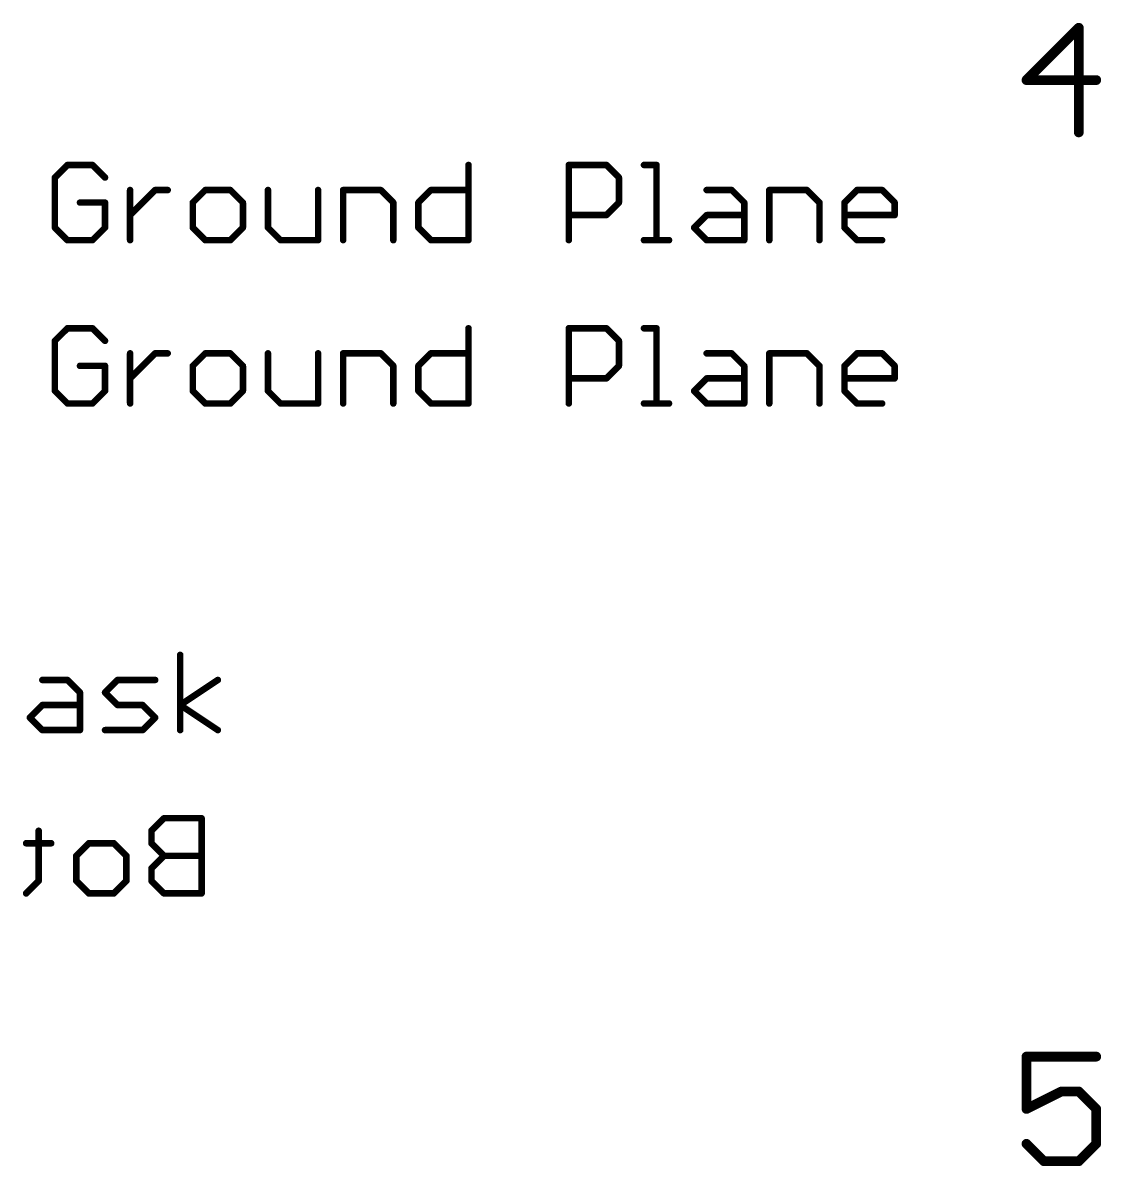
# Model space of a CAD drawing. Extents: x -1.41 to 8.41, y -3.01 to 3.01.
# Drawn here: x 1.189 to 1.849, y -0.965 to -0.265 of the extents above; entities that cross this region are included whole.
import ezdxf

# ---------------------------------------------------------------- set-up
doc = ezdxf.new("R2010")
doc.units = 0
for name, color, linetype in [('15', 6, 'CONTINUOUS'), ('2', 4, 'CONTINUOUS'), ('26', 53, 'CONTINUOUS'), ('30', 253, 'CONTINUOUS'), ('52', 253, 'CONTINUOUS')]:
    doc.layers.add(name, color=color, linetype=linetype)

msp = doc.modelspace()

# ---------------------------------------------------------------- linework, layer by layer
at = {"layer": '15', "const_width": 0.004}
for points in [[(1.215856, -0.451961), (1.208183, -0.459634)], [(1.231203, -0.451961), (1.215856, -0.451961)], [(1.238876, -0.459634), (1.231203, -0.451961)], [(1.461399, -0.451961), (1.461399, -0.498)], [(1.522785, -0.498), (1.522785, -0.451961)], [(1.522785, -0.451961), (1.545804, -0.451961)], [(1.545804, -0.451961), (1.553478, -0.459634)], [(1.568824, -0.451961), (1.576497, -0.451961)], [(1.576497, -0.451961), (1.576497, -0.498)], [(1.208183, -0.459634), (1.208183, -0.490327)], [(1.553478, -0.459634), (1.553478, -0.47498)], [(1.254223, -0.498), (1.254223, -0.467307)], [(1.254223, -0.482654), (1.269569, -0.467307)], [(1.269569, -0.467307), (1.277242, -0.467307)], [(1.300262, -0.467307), (1.292589, -0.47498)], [(1.315608, -0.467307), (1.300262, -0.467307)], [(1.323281, -0.47498), (1.315608, -0.467307)], [(1.338628, -0.467307), (1.338628, -0.490327)], [(1.369321, -0.498), (1.369321, -0.467307)], [(1.384667, -0.498), (1.384667, -0.467307)], [(1.384667, -0.467307), (1.407687, -0.467307)], [(1.407687, -0.467307), (1.41536, -0.47498)], [(1.430706, -0.47498), (1.438379, -0.467307)], [(1.438379, -0.467307), (1.461399, -0.467307)], [(1.60719, -0.467307), (1.622536, -0.467307)], [(1.622536, -0.467307), (1.63021, -0.47498)], [(1.645556, -0.498), (1.645556, -0.467307)], [(1.645556, -0.467307), (1.668576, -0.467307)], [(1.668576, -0.467307), (1.676249, -0.47498)], [(1.691595, -0.47498), (1.699268, -0.467307)], [(1.699268, -0.467307), (1.714615, -0.467307)], [(1.714615, -0.467307), (1.722288, -0.47498)], [(1.238876, -0.47498), (1.22353, -0.47498)], [(1.238876, -0.490327), (1.238876, -0.47498)], [(1.292589, -0.47498), (1.292589, -0.490327)], [(1.323281, -0.490327), (1.323281, -0.47498)], [(1.41536, -0.47498), (1.41536, -0.498)], [(1.430706, -0.490327), (1.430706, -0.47498)], [(1.553478, -0.47498), (1.545804, -0.482654)], [(1.63021, -0.47498), (1.63021, -0.498)], [(1.676249, -0.47498), (1.676249, -0.498)], [(1.691595, -0.490327), (1.691595, -0.47498)], [(1.722288, -0.47498), (1.722288, -0.482654)], [(1.545804, -0.482654), (1.522785, -0.482654)], [(1.599517, -0.490327), (1.60719, -0.482654)], [(1.60719, -0.482654), (1.63021, -0.482654)], [(1.722288, -0.482654), (1.691595, -0.482654)], [(1.208183, -0.490327), (1.215856, -0.498)], [(1.231203, -0.498), (1.238876, -0.490327)], [(1.292589, -0.490327), (1.300262, -0.498)], [(1.315608, -0.498), (1.323281, -0.490327)], [(1.338628, -0.490327), (1.346301, -0.498)], [(1.438379, -0.498), (1.430706, -0.490327)], [(1.60719, -0.498), (1.599517, -0.490327)], [(1.699268, -0.498), (1.691595, -0.490327)], [(1.215856, -0.498), (1.231203, -0.498)], [(1.300262, -0.498), (1.315608, -0.498)], [(1.346301, -0.498), (1.369321, -0.498)], [(1.461399, -0.498), (1.438379, -0.498)], [(1.568824, -0.498), (1.58417, -0.498)], [(1.63021, -0.498), (1.60719, -0.498)], [(1.714615, -0.498), (1.699268, -0.498)]]:
    msp.add_lwpolyline(points, dxfattribs=at)
at = {"layer": '15', "const_width": 0.002}
for points in [[(1.215856, -0.450961, 1), (1.215856, -0.452961)], [(1.216564, -0.452668, 1), (1.215149, -0.451254)], [(1.23191, -0.451254, 1), (1.230496, -0.452668)], [(1.231203, -0.452961, 1), (1.231203, -0.450961)], [(1.462399, -0.451961, 1), (1.460399, -0.451961)], [(1.523785, -0.451961, 1), (1.521785, -0.451961)], [(1.522785, -0.450961, 1), (1.522785, -0.452961)], [(1.546511, -0.451254, 1), (1.545097, -0.452668)], [(1.545804, -0.452961, 1), (1.545804, -0.450961)], [(1.568824, -0.450961, 1), (1.568824, -0.452961)], [(1.577497, -0.451961, 1), (1.575497, -0.451961)], [(1.576497, -0.452961, 1), (1.576497, -0.450961)], [(1.209183, -0.459634, 1), (1.207183, -0.459634)], [(1.207476, -0.458927, 1), (1.20889, -0.460341)], [(1.238169, -0.460341, 1), (1.239583, -0.458927)], [(1.554478, -0.459634, 1), (1.552478, -0.459634)], [(1.552771, -0.460341, 1), (1.554185, -0.458927)], [(1.255223, -0.467307, 1), (1.253223, -0.467307)], [(1.269569, -0.466307, 1), (1.269569, -0.468307)], [(1.270276, -0.468014, 1), (1.268862, -0.4666)], [(1.277242, -0.468307, 1), (1.277242, -0.466307)], [(1.300262, -0.466307, 1), (1.300262, -0.468307)], [(1.300969, -0.468014, 1), (1.299555, -0.4666)], [(1.316315, -0.4666, 1), (1.314901, -0.468014)], [(1.315608, -0.468307, 1), (1.315608, -0.466307)], [(1.339628, -0.467307, 1), (1.337628, -0.467307)], [(1.370321, -0.467307, 1), (1.368321, -0.467307)], [(1.385667, -0.467307, 1), (1.383667, -0.467307)], [(1.384667, -0.466307, 1), (1.384667, -0.468307)], [(1.408394, -0.4666, 1), (1.40698, -0.468014)], [(1.407687, -0.468307, 1), (1.407687, -0.466307)], [(1.438379, -0.466307, 1), (1.438379, -0.468307)], [(1.439087, -0.468014, 1), (1.437672, -0.4666)], [(1.461399, -0.468307, 1), (1.461399, -0.466307)], [(1.60719, -0.466307, 1), (1.60719, -0.468307)], [(1.623244, -0.4666, 1), (1.621829, -0.468014)], [(1.622536, -0.468307, 1), (1.622536, -0.466307)], [(1.646556, -0.467307, 1), (1.644556, -0.467307)], [(1.645556, -0.466307, 1), (1.645556, -0.468307)], [(1.669283, -0.4666, 1), (1.667869, -0.468014)], [(1.668576, -0.468307, 1), (1.668576, -0.466307)], [(1.699268, -0.466307, 1), (1.699268, -0.468307)], [(1.699976, -0.468014, 1), (1.698561, -0.4666)], [(1.715322, -0.4666, 1), (1.713908, -0.468014)], [(1.714615, -0.468307, 1), (1.714615, -0.466307)], [(1.22353, -0.47398, 1), (1.22353, -0.47598)], [(1.239876, -0.47498, 1), (1.237876, -0.47498)], [(1.238876, -0.47598, 1), (1.238876, -0.47398)], [(1.291881, -0.474273, 1), (1.293296, -0.475688)], [(1.293589, -0.47498, 1), (1.291589, -0.47498)], [(1.324281, -0.47498, 1), (1.322281, -0.47498)], [(1.322574, -0.475688, 1), (1.323988, -0.474273)], [(1.41636, -0.47498, 1), (1.41436, -0.47498)], [(1.414653, -0.475688, 1), (1.416067, -0.474273)], [(1.431706, -0.47498, 1), (1.429706, -0.47498)], [(1.429999, -0.474273, 1), (1.431413, -0.475688)], [(1.552478, -0.47498, 1), (1.554478, -0.47498)], [(1.554185, -0.475688, 1), (1.552771, -0.474273)], [(1.63121, -0.47498, 1), (1.62921, -0.47498)], [(1.629503, -0.475688, 1), (1.630917, -0.474273)], [(1.677249, -0.47498, 1), (1.675249, -0.47498)], [(1.675542, -0.475688, 1), (1.676956, -0.474273)], [(1.692595, -0.47498, 1), (1.690595, -0.47498)], [(1.690888, -0.474273, 1), (1.692302, -0.475688)], [(1.723288, -0.47498, 1), (1.721288, -0.47498)], [(1.721581, -0.475688, 1), (1.722995, -0.474273)], [(1.253515, -0.481947, 1), (1.25493, -0.483361)], [(1.522785, -0.481654, 1), (1.522785, -0.483654)], [(1.545097, -0.481947, 1), (1.546511, -0.483361)], [(1.545804, -0.483654, 1), (1.545804, -0.481654)], [(1.60719, -0.481654, 1), (1.60719, -0.483654)], [(1.607897, -0.483361, 1), (1.606483, -0.481947)], [(1.63021, -0.483654, 1), (1.63021, -0.481654)], [(1.691595, -0.481654, 1), (1.691595, -0.483654)], [(1.721288, -0.482654, 1), (1.723288, -0.482654)], [(1.722288, -0.483654, 1), (1.722288, -0.481654)], [(1.20889, -0.48962, 1), (1.207476, -0.491034)], [(1.207183, -0.490327, 1), (1.209183, -0.490327)], [(1.237876, -0.490327, 1), (1.239876, -0.490327)], [(1.239583, -0.491034, 1), (1.238169, -0.48962)], [(1.293296, -0.48962, 1), (1.291881, -0.491034)], [(1.291589, -0.490327, 1), (1.293589, -0.490327)], [(1.322281, -0.490327, 1), (1.324281, -0.490327)], [(1.323988, -0.491034, 1), (1.322574, -0.48962)], [(1.339335, -0.48962, 1), (1.337921, -0.491034)], [(1.337628, -0.490327, 1), (1.339628, -0.490327)], [(1.431413, -0.48962, 1), (1.429999, -0.491034)], [(1.429706, -0.490327, 1), (1.431706, -0.490327)], [(1.600224, -0.48962, 1), (1.59881, -0.491034)], [(1.59881, -0.48962, 1), (1.600224, -0.491034)], [(1.692302, -0.48962, 1), (1.690888, -0.491034)], [(1.690595, -0.490327, 1), (1.692595, -0.490327)], [(1.215856, -0.497, 1), (1.215856, -0.499)], [(1.215149, -0.498707, 1), (1.216564, -0.497293)], [(1.230496, -0.497293, 1), (1.23191, -0.498707)], [(1.231203, -0.499, 1), (1.231203, -0.497)], [(1.253223, -0.498, 1), (1.255223, -0.498)], [(1.300262, -0.497, 1), (1.300262, -0.499)], [(1.299555, -0.498707, 1), (1.300969, -0.497293)], [(1.314901, -0.497293, 1), (1.316315, -0.498707)], [(1.315608, -0.499, 1), (1.315608, -0.497)], [(1.346301, -0.497, 1), (1.346301, -0.499)], [(1.345594, -0.498707, 1), (1.347008, -0.497293)], [(1.368321, -0.498, 1), (1.370321, -0.498)], [(1.369321, -0.499, 1), (1.369321, -0.497)], [(1.383667, -0.498, 1), (1.385667, -0.498)], [(1.41436, -0.498, 1), (1.41636, -0.498)], [(1.438379, -0.497, 1), (1.438379, -0.499)], [(1.437672, -0.498707, 1), (1.439087, -0.497293)], [(1.460399, -0.498, 1), (1.462399, -0.498)], [(1.461399, -0.499, 1), (1.461399, -0.497)], [(1.521785, -0.498, 1), (1.523785, -0.498)], [(1.568824, -0.497, 1), (1.568824, -0.499)], [(1.575497, -0.498, 1), (1.577497, -0.498)], [(1.58417, -0.499, 1), (1.58417, -0.497)], [(1.60719, -0.497, 1), (1.60719, -0.499)], [(1.606483, -0.498707, 1), (1.607897, -0.497293)], [(1.62921, -0.498, 1), (1.63121, -0.498)], [(1.63021, -0.499, 1), (1.63021, -0.497)], [(1.644556, -0.498, 1), (1.646556, -0.498)], [(1.675249, -0.498, 1), (1.677249, -0.498)], [(1.699268, -0.497, 1), (1.699268, -0.499)], [(1.698561, -0.498707, 1), (1.699976, -0.497293)], [(1.714615, -0.499, 1), (1.714615, -0.497)]]:
    msp.add_lwpolyline(points, format="xyb", dxfattribs=at)
at = {"layer": '2', "const_width": 0.004}
for points in [[(1.215856, -0.351961), (1.208183, -0.359634)], [(1.231203, -0.351961), (1.215856, -0.351961)], [(1.238876, -0.359634), (1.231203, -0.351961)], [(1.461399, -0.351961), (1.461399, -0.398)], [(1.522785, -0.398), (1.522785, -0.351961)], [(1.522785, -0.351961), (1.545804, -0.351961)], [(1.545804, -0.351961), (1.553478, -0.359634)], [(1.568824, -0.351961), (1.576497, -0.351961)], [(1.576497, -0.351961), (1.576497, -0.398)], [(1.208183, -0.359634), (1.208183, -0.390327)], [(1.553478, -0.359634), (1.553478, -0.37498)], [(1.254223, -0.398), (1.254223, -0.367307)], [(1.254223, -0.382654), (1.269569, -0.367307)], [(1.269569, -0.367307), (1.277242, -0.367307)], [(1.300262, -0.367307), (1.292589, -0.37498)], [(1.315608, -0.367307), (1.300262, -0.367307)], [(1.323281, -0.37498), (1.315608, -0.367307)], [(1.338628, -0.367307), (1.338628, -0.390327)], [(1.369321, -0.398), (1.369321, -0.367307)], [(1.384667, -0.398), (1.384667, -0.367307)], [(1.384667, -0.367307), (1.407687, -0.367307)], [(1.407687, -0.367307), (1.41536, -0.37498)], [(1.430706, -0.37498), (1.438379, -0.367307)], [(1.438379, -0.367307), (1.461399, -0.367307)], [(1.60719, -0.367307), (1.622536, -0.367307)], [(1.622536, -0.367307), (1.63021, -0.37498)], [(1.645556, -0.398), (1.645556, -0.367307)], [(1.645556, -0.367307), (1.668576, -0.367307)], [(1.668576, -0.367307), (1.676249, -0.37498)], [(1.691595, -0.37498), (1.699268, -0.367307)], [(1.699268, -0.367307), (1.714615, -0.367307)], [(1.714615, -0.367307), (1.722288, -0.37498)], [(1.238876, -0.37498), (1.22353, -0.37498)], [(1.238876, -0.390327), (1.238876, -0.37498)], [(1.292589, -0.37498), (1.292589, -0.390327)], [(1.323281, -0.390327), (1.323281, -0.37498)], [(1.41536, -0.37498), (1.41536, -0.398)], [(1.430706, -0.390327), (1.430706, -0.37498)], [(1.553478, -0.37498), (1.545804, -0.382654)], [(1.63021, -0.37498), (1.63021, -0.398)], [(1.676249, -0.37498), (1.676249, -0.398)], [(1.691595, -0.390327), (1.691595, -0.37498)], [(1.722288, -0.37498), (1.722288, -0.382654)], [(1.545804, -0.382654), (1.522785, -0.382654)], [(1.599517, -0.390327), (1.60719, -0.382654)], [(1.60719, -0.382654), (1.63021, -0.382654)], [(1.722288, -0.382654), (1.691595, -0.382654)], [(1.208183, -0.390327), (1.215856, -0.398)], [(1.231203, -0.398), (1.238876, -0.390327)], [(1.292589, -0.390327), (1.300262, -0.398)], [(1.315608, -0.398), (1.323281, -0.390327)], [(1.338628, -0.390327), (1.346301, -0.398)], [(1.438379, -0.398), (1.430706, -0.390327)], [(1.60719, -0.398), (1.599517, -0.390327)], [(1.699268, -0.398), (1.691595, -0.390327)], [(1.215856, -0.398), (1.231203, -0.398)], [(1.300262, -0.398), (1.315608, -0.398)], [(1.346301, -0.398), (1.369321, -0.398)], [(1.461399, -0.398), (1.438379, -0.398)], [(1.568824, -0.398), (1.58417, -0.398)], [(1.63021, -0.398), (1.60719, -0.398)], [(1.714615, -0.398), (1.699268, -0.398)]]:
    msp.add_lwpolyline(points, dxfattribs=at)
at = {"layer": '2', "const_width": 0.002}
for points in [[(1.215856, -0.350961, 1), (1.215856, -0.352961)], [(1.216564, -0.352668, 1), (1.215149, -0.351254)], [(1.23191, -0.351254, 1), (1.230496, -0.352668)], [(1.231203, -0.352961, 1), (1.231203, -0.350961)], [(1.462399, -0.351961, 1), (1.460399, -0.351961)], [(1.523785, -0.351961, 1), (1.521785, -0.351961)], [(1.522785, -0.350961, 1), (1.522785, -0.352961)], [(1.546511, -0.351254, 1), (1.545097, -0.352668)], [(1.545804, -0.352961, 1), (1.545804, -0.350961)], [(1.568824, -0.350961, 1), (1.568824, -0.352961)], [(1.577497, -0.351961, 1), (1.575497, -0.351961)], [(1.576497, -0.352961, 1), (1.576497, -0.350961)], [(1.209183, -0.359634, 1), (1.207183, -0.359634)], [(1.207476, -0.358927, 1), (1.20889, -0.360341)], [(1.238169, -0.360341, 1), (1.239583, -0.358927)], [(1.554478, -0.359634, 1), (1.552478, -0.359634)], [(1.552771, -0.360341, 1), (1.554185, -0.358927)], [(1.255223, -0.367307, 1), (1.253223, -0.367307)], [(1.269569, -0.366307, 1), (1.269569, -0.368307)], [(1.270276, -0.368014, 1), (1.268862, -0.3666)], [(1.277242, -0.368307, 1), (1.277242, -0.366307)], [(1.300262, -0.366307, 1), (1.300262, -0.368307)], [(1.300969, -0.368014, 1), (1.299555, -0.3666)], [(1.316315, -0.3666, 1), (1.314901, -0.368014)], [(1.315608, -0.368307, 1), (1.315608, -0.366307)], [(1.339628, -0.367307, 1), (1.337628, -0.367307)], [(1.370321, -0.367307, 1), (1.368321, -0.367307)], [(1.385667, -0.367307, 1), (1.383667, -0.367307)], [(1.384667, -0.366307, 1), (1.384667, -0.368307)], [(1.408394, -0.3666, 1), (1.40698, -0.368014)], [(1.407687, -0.368307, 1), (1.407687, -0.366307)], [(1.438379, -0.366307, 1), (1.438379, -0.368307)], [(1.439087, -0.368014, 1), (1.437672, -0.3666)], [(1.461399, -0.368307, 1), (1.461399, -0.366307)], [(1.60719, -0.366307, 1), (1.60719, -0.368307)], [(1.623244, -0.3666, 1), (1.621829, -0.368014)], [(1.622536, -0.368307, 1), (1.622536, -0.366307)], [(1.646556, -0.367307, 1), (1.644556, -0.367307)], [(1.645556, -0.366307, 1), (1.645556, -0.368307)], [(1.669283, -0.3666, 1), (1.667869, -0.368014)], [(1.668576, -0.368307, 1), (1.668576, -0.366307)], [(1.699268, -0.366307, 1), (1.699268, -0.368307)], [(1.699976, -0.368014, 1), (1.698561, -0.3666)], [(1.715322, -0.3666, 1), (1.713908, -0.368014)], [(1.714615, -0.368307, 1), (1.714615, -0.366307)], [(1.22353, -0.37398, 1), (1.22353, -0.37598)], [(1.239876, -0.37498, 1), (1.237876, -0.37498)], [(1.238876, -0.37598, 1), (1.238876, -0.37398)], [(1.291881, -0.374273, 1), (1.293296, -0.375688)], [(1.293589, -0.37498, 1), (1.291589, -0.37498)], [(1.324281, -0.37498, 1), (1.322281, -0.37498)], [(1.322574, -0.375688, 1), (1.323988, -0.374273)], [(1.41636, -0.37498, 1), (1.41436, -0.37498)], [(1.414653, -0.375688, 1), (1.416067, -0.374273)], [(1.431706, -0.37498, 1), (1.429706, -0.37498)], [(1.429999, -0.374273, 1), (1.431413, -0.375688)], [(1.552478, -0.37498, 1), (1.554478, -0.37498)], [(1.554185, -0.375688, 1), (1.552771, -0.374273)], [(1.63121, -0.37498, 1), (1.62921, -0.37498)], [(1.629503, -0.375688, 1), (1.630917, -0.374273)], [(1.677249, -0.37498, 1), (1.675249, -0.37498)], [(1.675542, -0.375688, 1), (1.676956, -0.374273)], [(1.692595, -0.37498, 1), (1.690595, -0.37498)], [(1.690888, -0.374273, 1), (1.692302, -0.375688)], [(1.723288, -0.37498, 1), (1.721288, -0.37498)], [(1.721581, -0.375688, 1), (1.722995, -0.374273)], [(1.253515, -0.381947, 1), (1.25493, -0.383361)], [(1.522785, -0.381654, 1), (1.522785, -0.383654)], [(1.545097, -0.381947, 1), (1.546511, -0.383361)], [(1.545804, -0.383654, 1), (1.545804, -0.381654)], [(1.60719, -0.381654, 1), (1.60719, -0.383654)], [(1.607897, -0.383361, 1), (1.606483, -0.381947)], [(1.63021, -0.383654, 1), (1.63021, -0.381654)], [(1.691595, -0.381654, 1), (1.691595, -0.383654)], [(1.721288, -0.382654, 1), (1.723288, -0.382654)], [(1.722288, -0.383654, 1), (1.722288, -0.381654)], [(1.20889, -0.38962, 1), (1.207476, -0.391034)], [(1.207183, -0.390327, 1), (1.209183, -0.390327)], [(1.237876, -0.390327, 1), (1.239876, -0.390327)], [(1.239583, -0.391034, 1), (1.238169, -0.38962)], [(1.293296, -0.38962, 1), (1.291881, -0.391034)], [(1.291589, -0.390327, 1), (1.293589, -0.390327)], [(1.322281, -0.390327, 1), (1.324281, -0.390327)], [(1.323988, -0.391034, 1), (1.322574, -0.38962)], [(1.339335, -0.38962, 1), (1.337921, -0.391034)], [(1.337628, -0.390327, 1), (1.339628, -0.390327)], [(1.431413, -0.38962, 1), (1.429999, -0.391034)], [(1.429706, -0.390327, 1), (1.431706, -0.390327)], [(1.600224, -0.38962, 1), (1.59881, -0.391034)], [(1.59881, -0.38962, 1), (1.600224, -0.391034)], [(1.692302, -0.38962, 1), (1.690888, -0.391034)], [(1.690595, -0.390327, 1), (1.692595, -0.390327)], [(1.215856, -0.397, 1), (1.215856, -0.399)], [(1.215149, -0.398707, 1), (1.216564, -0.397293)], [(1.230496, -0.397293, 1), (1.23191, -0.398707)], [(1.231203, -0.399, 1), (1.231203, -0.397)], [(1.253223, -0.398, 1), (1.255223, -0.398)], [(1.300262, -0.397, 1), (1.300262, -0.399)], [(1.299555, -0.398707, 1), (1.300969, -0.397293)], [(1.314901, -0.397293, 1), (1.316315, -0.398707)], [(1.315608, -0.399, 1), (1.315608, -0.397)], [(1.346301, -0.397, 1), (1.346301, -0.399)], [(1.345594, -0.398707, 1), (1.347008, -0.397293)], [(1.368321, -0.398, 1), (1.370321, -0.398)], [(1.369321, -0.399, 1), (1.369321, -0.397)], [(1.383667, -0.398, 1), (1.385667, -0.398)], [(1.41436, -0.398, 1), (1.41636, -0.398)], [(1.438379, -0.397, 1), (1.438379, -0.399)], [(1.437672, -0.398707, 1), (1.439087, -0.397293)], [(1.460399, -0.398, 1), (1.462399, -0.398)], [(1.461399, -0.399, 1), (1.461399, -0.397)], [(1.521785, -0.398, 1), (1.523785, -0.398)], [(1.568824, -0.397, 1), (1.568824, -0.399)], [(1.575497, -0.398, 1), (1.577497, -0.398)], [(1.58417, -0.399, 1), (1.58417, -0.397)], [(1.60719, -0.397, 1), (1.60719, -0.399)], [(1.606483, -0.398707, 1), (1.607897, -0.397293)], [(1.62921, -0.398, 1), (1.63121, -0.398)], [(1.63021, -0.399, 1), (1.63021, -0.397)], [(1.644556, -0.398, 1), (1.646556, -0.398)], [(1.675249, -0.398, 1), (1.677249, -0.398)], [(1.699268, -0.397, 1), (1.699268, -0.399)], [(1.698561, -0.398707, 1), (1.699976, -0.397293)], [(1.714615, -0.399, 1), (1.714615, -0.397)]]:
    msp.add_lwpolyline(points, format="xyb", dxfattribs=at)
at = {"layer": '26', "const_width": 0.004}
for points in [[(1.27498, -0.751961), (1.267307, -0.759634)], [(1.298, -0.751961), (1.27498, -0.751961)], [(1.298, -0.798), (1.298, -0.751961)], [(1.198248, -0.759634), (1.198248, -0.790327)], [(1.267307, -0.759634), (1.267307, -0.767307)], [(1.205922, -0.767307), (1.190575, -0.767307)], [(1.221268, -0.77498), (1.228941, -0.767307)], [(1.228941, -0.767307), (1.244288, -0.767307)], [(1.244288, -0.767307), (1.251961, -0.77498)], [(1.267307, -0.767307), (1.27498, -0.77498)], [(1.221268, -0.790327), (1.221268, -0.77498)], [(1.251961, -0.77498), (1.251961, -0.790327)], [(1.27498, -0.77498), (1.267307, -0.782654)], [(1.298, -0.77498), (1.27498, -0.77498)], [(1.267307, -0.782654), (1.267307, -0.790327)], [(1.198248, -0.790327), (1.190575, -0.798)], [(1.228941, -0.798), (1.221268, -0.790327)], [(1.251961, -0.790327), (1.244288, -0.798)], [(1.267307, -0.790327), (1.27498, -0.798)], [(1.244288, -0.798), (1.228941, -0.798)], [(1.27498, -0.798), (1.298, -0.798)]]:
    msp.add_lwpolyline(points, dxfattribs=at)
at = {"layer": '26', "const_width": 0.002}
for points in [[(1.27498, -0.750961, 1), (1.27498, -0.752961)], [(1.275688, -0.752668, 1), (1.274273, -0.751254)], [(1.299, -0.751961, 1), (1.297, -0.751961)], [(1.298, -0.752961, 1), (1.298, -0.750961)], [(1.199248, -0.759634, 1), (1.197248, -0.759634)], [(1.268307, -0.759634, 1), (1.266307, -0.759634)], [(1.2666, -0.758927, 1), (1.268014, -0.760341)], [(1.190575, -0.766307, 1), (1.190575, -0.768307)], [(1.205922, -0.768307, 1), (1.205922, -0.766307)], [(1.228941, -0.766307, 1), (1.228941, -0.768307)], [(1.229648, -0.768014, 1), (1.228234, -0.7666)], [(1.244995, -0.7666, 1), (1.243581, -0.768014)], [(1.244288, -0.768307, 1), (1.244288, -0.766307)], [(1.268014, -0.7666, 1), (1.2666, -0.768014)], [(1.266307, -0.767307, 1), (1.268307, -0.767307)], [(1.222268, -0.77498, 1), (1.220268, -0.77498)], [(1.220561, -0.774273, 1), (1.221975, -0.775688)], [(1.252961, -0.77498, 1), (1.250961, -0.77498)], [(1.251254, -0.775688, 1), (1.252668, -0.774273)], [(1.27498, -0.77398, 1), (1.27498, -0.77598)], [(1.275688, -0.775688, 1), (1.274273, -0.774273)], [(1.274273, -0.775688, 1), (1.275688, -0.774273)], [(1.298, -0.77598, 1), (1.298, -0.77398)], [(1.268307, -0.782654, 1), (1.266307, -0.782654)], [(1.2666, -0.781947, 1), (1.268014, -0.783361)], [(1.197248, -0.790327, 1), (1.199248, -0.790327)], [(1.198956, -0.791034, 1), (1.197541, -0.78962)], [(1.221975, -0.78962, 1), (1.220561, -0.791034)], [(1.220268, -0.790327, 1), (1.222268, -0.790327)], [(1.250961, -0.790327, 1), (1.252961, -0.790327)], [(1.252668, -0.791034, 1), (1.251254, -0.78962)], [(1.268014, -0.78962, 1), (1.2666, -0.791034)], [(1.266307, -0.790327, 1), (1.268307, -0.790327)], [(1.189868, -0.797293, 1), (1.191282, -0.798707)], [(1.228941, -0.797, 1), (1.228941, -0.799)], [(1.228234, -0.798707, 1), (1.229648, -0.797293)], [(1.243581, -0.797293, 1), (1.244995, -0.798707)], [(1.244288, -0.799, 1), (1.244288, -0.797)], [(1.27498, -0.797, 1), (1.27498, -0.799)], [(1.274273, -0.798707, 1), (1.275688, -0.797293)], [(1.297, -0.798, 1), (1.299, -0.798)], [(1.298, -0.799, 1), (1.298, -0.797)]]:
    msp.add_lwpolyline(points, format="xyb", dxfattribs=at)
at = {"layer": '30', "const_width": 0.004}
for points in [[(1.284915, -0.698), (1.284915, -0.651961)], [(1.20051, -0.667307), (1.215856, -0.667307)], [(1.215856, -0.667307), (1.22353, -0.67498)], [(1.238876, -0.67498), (1.246549, -0.667307)], [(1.246549, -0.667307), (1.269569, -0.667307)], [(1.284915, -0.682654), (1.307935, -0.667307)], [(1.22353, -0.67498), (1.22353, -0.698)], [(1.246549, -0.682654), (1.238876, -0.67498)], [(1.192837, -0.690327), (1.20051, -0.682654)], [(1.20051, -0.682654), (1.22353, -0.682654)], [(1.261896, -0.682654), (1.246549, -0.682654)], [(1.269569, -0.690327), (1.261896, -0.682654)], [(1.307935, -0.698), (1.284915, -0.682654)], [(1.20051, -0.698), (1.192837, -0.690327)], [(1.261896, -0.698), (1.269569, -0.690327)], [(1.22353, -0.698), (1.20051, -0.698)], [(1.238876, -0.698), (1.261896, -0.698)]]:
    msp.add_lwpolyline(points, dxfattribs=at)
at = {"layer": '30', "const_width": 0.002}
for points in [[(1.285915, -0.651961, 1), (1.283915, -0.651961)], [(1.20051, -0.666307, 1), (1.20051, -0.668307)], [(1.216564, -0.6666, 1), (1.215149, -0.668014)], [(1.215856, -0.668307, 1), (1.215856, -0.666307)], [(1.246549, -0.666307, 1), (1.246549, -0.668307)], [(1.247256, -0.668014, 1), (1.245842, -0.6666)], [(1.269569, -0.668307, 1), (1.269569, -0.666307)], [(1.30849, -0.668139, 1), (1.30738, -0.666475)], [(1.22453, -0.67498, 1), (1.22253, -0.67498)], [(1.222823, -0.675688, 1), (1.224237, -0.674273)], [(1.239583, -0.674273, 1), (1.238169, -0.675688)], [(1.238169, -0.674273, 1), (1.239583, -0.675688)], [(1.20051, -0.681654, 1), (1.20051, -0.683654)], [(1.201217, -0.683361, 1), (1.199803, -0.681947)], [(1.22353, -0.683654, 1), (1.22353, -0.681654)], [(1.246549, -0.681654, 1), (1.246549, -0.683654)], [(1.245842, -0.683361, 1), (1.247256, -0.681947)], [(1.262603, -0.681947, 1), (1.261189, -0.683361)], [(1.261896, -0.683654, 1), (1.261896, -0.681654)], [(1.28547, -0.681822, 1), (1.284361, -0.683486)], [(1.284361, -0.681822, 1), (1.28547, -0.683486)], [(1.193544, -0.68962, 1), (1.19213, -0.691034)], [(1.19213, -0.68962, 1), (1.193544, -0.691034)], [(1.270276, -0.691034, 1), (1.268862, -0.68962)], [(1.268862, -0.691034, 1), (1.270276, -0.68962)], [(1.20051, -0.697, 1), (1.20051, -0.699)], [(1.199803, -0.698707, 1), (1.201217, -0.697293)], [(1.22253, -0.698, 1), (1.22453, -0.698)], [(1.22353, -0.699, 1), (1.22353, -0.697)], [(1.238876, -0.697, 1), (1.238876, -0.699)], [(1.261189, -0.697293, 1), (1.262603, -0.698707)], [(1.261896, -0.699, 1), (1.261896, -0.697)], [(1.283915, -0.698, 1), (1.285915, -0.698)], [(1.30738, -0.698832, 1), (1.30849, -0.697168)]]:
    msp.add_lwpolyline(points, format="xyb", dxfattribs=at)
at = {"layer": '52', "const_width": 0.006}
for points in [[(1.835027, -0.267945), (1.803, -0.299973)], [(1.835027, -0.332), (1.835027, -0.267945)], [(1.803, -0.299973), (1.845703, -0.299973)], [(1.845703, -0.897945), (1.803, -0.897945)], [(1.803, -0.897945), (1.803, -0.929973)], [(1.803, -0.929973), (1.824352, -0.919297)], [(1.824352, -0.919297), (1.835027, -0.919297)], [(1.835027, -0.919297), (1.845703, -0.929973)], [(1.845703, -0.929973), (1.845703, -0.951324)], [(1.813676, -0.962), (1.803, -0.951324)], [(1.845703, -0.951324), (1.835027, -0.962)], [(1.835027, -0.962), (1.813676, -0.962)]]:
    msp.add_lwpolyline(points, dxfattribs=at)
at = {"layer": '52', "const_width": 0.003}
for points in [[(1.836527, -0.267945, 1), (1.833527, -0.267945)], [(1.836088, -0.269006, 1), (1.833967, -0.266885)], [(1.803, -0.298473, 1), (1.803, -0.301473)], [(1.801939, -0.298912, 1), (1.804061, -0.301033)], [(1.845703, -0.301473, 1), (1.845703, -0.298473)], [(1.833527, -0.332, 1), (1.836527, -0.332)], [(1.803, -0.896445, 1), (1.803, -0.899445)], [(1.8045, -0.897945, 1), (1.8015, -0.897945)], [(1.845703, -0.899445, 1), (1.845703, -0.896445)], [(1.824352, -0.917797, 1), (1.824352, -0.920797)], [(1.825022, -0.920639, 1), (1.823681, -0.917955)], [(1.836088, -0.918236, 1), (1.833967, -0.920358)], [(1.835027, -0.920797, 1), (1.835027, -0.917797)], [(1.802329, -0.928631, 1), (1.803671, -0.931314)], [(1.8015, -0.929973, 1), (1.8045, -0.929973)], [(1.847203, -0.929973, 1), (1.844203, -0.929973)], [(1.844642, -0.931033, 1), (1.846764, -0.928912)], [(1.804061, -0.950264, 1), (1.801939, -0.952385)], [(1.844203, -0.951324, 1), (1.847203, -0.951324)], [(1.846764, -0.952385, 1), (1.844642, -0.950264)], [(1.813676, -0.9605, 1), (1.813676, -0.9635)], [(1.835027, -0.9635, 1), (1.835027, -0.9605)], [(1.812615, -0.963061, 1), (1.814736, -0.960939)], [(1.833967, -0.960939, 1), (1.836088, -0.963061)]]:
    msp.add_lwpolyline(points, format="xyb", dxfattribs=at)

doc.saveas('drawing.dxf')
